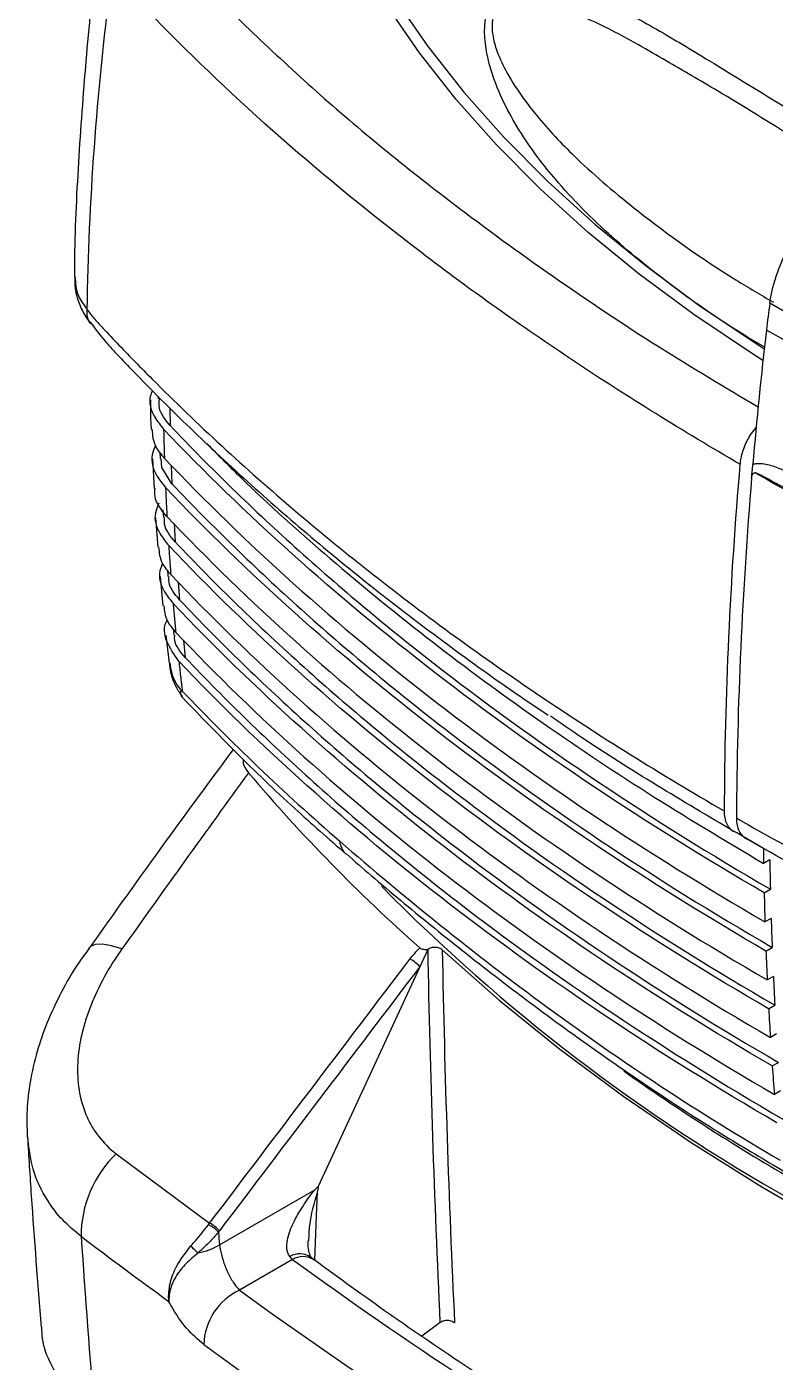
# Model space of a CAD drawing. Extents: x 14.8 to 109.8, y 1.6 to 86.6.
# Drawn here: x 15.138 to 17.715, y 3.93 to 8.526 of the extents above; entities that cross this region are included whole.
import ezdxf

# ---------------------------------------------------------------- set-up
doc = ezdxf.new("R2010")
doc.units = 0
doc.header["$MEASUREMENT"] = 0
doc.layers.add('OBJECT', color=7, linetype='CONTINUOUS')

msp = doc.modelspace()

# ---------------------------------------------------------------- linework, layer by layer
at = {"layer": 'OBJECT'}
for p, q in [((17.8539, 7.4822), (17.6957, 7.5743)), ((15.3552, 7.5066), (15.3572, 7.5037)), ((17.8426, 7.3931), (17.684, 7.482)), ((15.5902, 7.2549), (15.5902, 7.2455)), ((15.63, 7.2149), (15.6311, 7.1537)), ((15.571, 7.0388), (15.576, 6.9373)), ((15.5962, 7.0618), (15.597, 7.0404)), ((15.6353, 7.017), (15.6377, 6.953)), ((15.6066, 6.8635), (15.6082, 6.8374)), ((15.5809, 6.8357), (15.5893, 6.7348)), ((15.6449, 6.8158), (15.6487, 6.753)), ((15.5976, 6.6339), (15.606, 6.5328)), ((15.622, 6.6564), (15.6238, 6.6341)), ((15.659, 6.6152), (15.664, 6.5537)), ((15.6415, 6.4546), (15.6439, 6.4321)), ((15.6169, 6.4322), (15.6284, 6.3361)), ((15.6774, 6.4153), (15.6837, 6.3551)), ((17.6018, 5.7423), (17.5733, 5.7558)), ((17.6737, 5.6978), (17.5818, 5.7518)), ((17.6956, 5.6588), (17.6744, 5.6465)), ((17.6763, 5.5456), (17.6975, 5.5578)), ((17.7002, 5.4573), (17.679, 5.4451)), ((16.5183, 5.3503), (16.4908, 5.2907)), ((16.5191, 5.3509), (16.5183, 5.3503)), ((17.6825, 5.345), (17.7037, 5.3573)), ((16.4908, 5.2907), (16.1416, 4.5347)), ((17.708, 5.2577), (17.6867, 5.2454)), ((17.6917, 5.1462), (17.713, 5.1585)), ((17.7188, 5.0598), (17.6975, 5.0475)), ((17.7041, 4.9493), (17.7254, 4.9615)), ((17.7328, 4.8637), (17.7115, 4.8514)), ((15.4458, 4.6469), (15.7675, 4.4082)), ((17.7076, 4.6089), (17.7572, 4.579)), ((15.8016, 4.3334), (16.1292, 4.5225)), ((15.7636, 4.4031), (15.7675, 4.4082)), ((16.0529, 4.2836), (15.8699, 4.178)), ((16.1238, 4.2844), (16.1274, 4.282)), ((16.5615, 4.0665), (16.4978, 4.0197))]:
    msp.add_line(p, q, dxfattribs=at)
at = {"layer": 'OBJECT', "flags": 128}
for points in [[(16.3058, 8.7892), (16.4045, 8.6236), (16.5167, 8.4608), (16.6421, 8.3013), (16.7805, 8.1454), (16.9314, 7.9935), (17.0946, 7.8458), (17.2697, 7.7028), (17.4563, 7.5647), (17.654, 7.4318), (17.6766, 7.4174)], [(17.6722, 7.377), (17.6325, 7.4022), (17.4339, 7.5356), (17.2464, 7.6743), (17.0705, 7.818), (16.9066, 7.9664), (16.7549, 8.119), (16.616, 8.2756), (16.49, 8.4358), (16.3773, 8.5993), (16.2781, 8.7657)], [(15.6377, 6.953), (15.603, 7.0086), (15.6009, 7.0404)], [(15.4656, 5.352), (15.4292, 5.3632), (15.3983, 5.3684), (15.3739, 5.3675), (15.3568, 5.3605), (15.3513, 5.3549)], [(16.5681, 5.3493), (16.7643, 5.1759), (16.9727, 5.0073), (17.193, 4.8438), (17.4249, 4.6857), (17.6679, 4.5333), (17.9216, 4.3868), (18.1856, 4.2466), (18.4595, 4.1127), (18.7426, 3.9855), (19.0347, 3.8652), (19.3352, 3.7519)], [(16.138, 4.5153), (16.1347, 4.4331), (16.1286, 4.2811)]]:
    msp.add_lwpolyline(points, dxfattribs=at)
at = {"layer": 'OBJECT'}
for centre, radius, start, end in [((15.4144, 7.5439), 0.07, 172.3421, 212.2532), ((21.6984, 7.0181), 4.0412, 172.0884, 173.4083), ((33.8265, 5.6159), 16.2501, 173.40566, 175.04504), ((32.321, 5.7538), 14.7826, 175.08401, 179.71636), ((32.3442, 5.7299), 14.7634, 175.17075, 179.71831), ((20.3642, 9.7338), 5.8455, 220.2271, 228.50394), ((16.2806, 5.7278), 0.0654, 184.1693, 228.8427), ((30.8208, 5.8473), 13.148, 180.65142, 180.87495), ((30.7678, 5.8588), 13.0737, 180.87672, 181.31922), ((20.9092, 10.0536), 6.3896, 224.5879, 240.57594), ((30.536, 5.8412), 12.8631, 181.31686, 181.7647), ((30.3774, 5.8487), 12.6832, 181.76846, 182.22073), ((30.1817, 5.8286), 12.5086, 182.21562, 182.67231), ((16.4131, 5.2268), 0.1006, 39.4523, 64.0787), ((30.0353, 5.8342), 12.3408, 182.67763, 183.1386), ((29.8937, 5.814), 12.2202, 183.13241, 183.59606), ((21.526, 11.0441), 7.4919, 234.66147, 239.91119), ((29.541, 5.7907), 11.8667, 184.06604, 184.53967), ((15.7166, 4.3642), 0.3915, 133.7659, 180.2816), ((15.7163, 4.3059), 0.1081, 41.2298, 64.0158), ((15.7229, 4.317), 0.1015, 39.6575, 63.9076), ((15.7861, 4.3932), 0.1041, 217.2024, 236.4278), ((15.6874, 4.5301), 0.2274, 280.4179, 300.1425), ((16.0781, 4.2344), 0.0686, 56.5022, 120.2048), ((16.089, 4.2187), 0.0744, 62.1645, 119.0847), ((24.1451, 15.3501), 13.7095, 233.82436, 245.9685), ((15.9631, 3.9829), 0.2162, 115.5411, 177.9231), ((24.0996, 15.4796), 13.9805, 233.93806, 246.06731), ((24.0632, 15.411), 14.1273, 233.93811, 246.06727)]:
    msp.add_arc(centre, radius, start, end, dxfattribs=at)
msp.add_ellipse((22.9749, 54.8857), major_axis=(-11.4319, 162.7003), ratio=0.068904, start_param=1.881606, end_param=1.881889, dxfattribs=at)
for points, knots in [([(15.38, 8.7659), (15.3796, 8.7635), (15.3628, 8.6443), (15.3402, 8.4083), (15.3144, 8.0586), (15.3024, 7.8107), (15.3021, 7.6801), (15.3021, 7.6653)], [0, 0, 0, 0, 0.006562, 0.323211, 0.641406, 0.959358, 1, 1, 1, 1]), ([(15.7084, 8.7073), (15.8471, 8.5716), (16.1246, 8.3003), (16.5483, 7.9558), (16.9479, 7.6647), (17.2982, 7.4303), (17.5421, 7.2849), (17.6571, 7.2163)], [0, 0, 0, 0, 0.252276, 0.504552, 0.675808, 0.847152, 1, 1, 1, 1]), ([(17.678, 7.423), (17.6569, 7.4353), (17.5521, 7.4965), (17.3793, 7.6164), (17.161, 7.789), (16.9837, 7.9628), (16.8638, 8.1176), (16.7916, 8.2381), (16.7486, 8.3333), (16.7218, 8.4232), (16.7138, 8.4857), (16.7141, 8.5321), (16.7188, 8.5708), (16.7353, 8.6153), (16.7666, 8.6554), (16.8182, 8.6814), (16.886, 8.6868), (16.9911, 8.6666), (17.13, 8.614), (17.3047, 8.5199), (17.5118, 8.3945), (17.7449, 8.2513), (17.9269, 8.1398), (18.012, 8.0877)], [0, 0, 0, 0, 0.022332, 0.110586, 0.198728, 0.288602, 0.350567, 0.382839, 0.415012, 0.439034, 0.456667, 0.460787, 0.472881, 0.485001, 0.499828, 0.524551, 0.557551, 0.590697, 0.662653, 0.734957, 0.807225, 0.90989, 1, 1, 1, 1]), ([(17.3389, 8.4083), (17.307, 8.4272), (17.2292, 8.4734), (17.1104, 8.5353), (16.9973, 8.5851), (16.9037, 8.6137), (16.8362, 8.6224), (16.7851, 8.6124), (16.7567, 8.5888), (16.7461, 8.5676), (16.7409, 8.5489), (16.7393, 8.5335), (16.7396, 8.517), (16.742, 8.4898), (16.7554, 8.4395), (16.7891, 8.3669), (16.8392, 8.2882), (16.9202, 8.1846), (17.0508, 8.0485), (17.2733, 7.8616), (17.4989, 7.7006), (17.6646, 7.6034), (17.7079, 7.578)], [0, 0, 0, 0, 0.054192, 0.132241, 0.210229, 0.255422, 0.30117, 0.33275, 0.350051, 0.359821, 0.363245, 0.372952, 0.376449, 0.381134, 0.402458, 0.433816, 0.478054, 0.522909, 0.610989, 0.740269, 0.932173, 1, 1, 1, 1]), ([(17.5928, 7.0206), (17.3961, 7.1346), (17.2064, 7.2523), (16.9323, 7.4343), (16.8426, 7.4959), (16.6668, 7.6208), (16.5806, 7.6842), (16.159, 8.0054), (15.8531, 8.2742), (15.5784, 8.555)], [0, 0, 0, 0, 0.25, 0.25, 0.375, 0.375, 0.5, 0.5, 1, 1, 1, 1]), ([(17.8378, 8.1083), (17.8216, 8.1181), (17.7101, 8.1861), (17.5432, 8.2904), (17.3975, 8.3745), (17.3389, 8.4083)], [0, 0, 0, 0, 0.092436, 0.635627, 1, 1, 1, 1]), ([(17.6957, 7.5743), (17.6997, 7.6031), (17.7066, 7.6323), (17.7209, 7.6769), (17.7265, 7.692), (17.7387, 7.7216), (17.7454, 7.7363), (17.76, 7.7651), (17.7678, 7.7794), (17.7846, 7.8074), (17.7936, 7.8212), (17.8122, 7.8475), (17.8219, 7.8601), (17.8421, 7.8844), (17.8526, 7.8961), (17.8635, 7.9072)], [0, 0, 0, 0, 0.25, 0.25, 0.375, 0.375, 0.5, 0.5, 0.625, 0.625, 0.75, 0.75, 0.875, 0.875, 1, 1, 1, 1]), ([(15.3029, 7.6651), (15.3029, 7.6515), (15.3029, 7.6205), (15.3168, 7.5739), (15.3355, 7.5335), (15.3521, 7.512), (15.358, 7.5043)], [0, 0, 0, 0, 0.2342117, 0.5324653, 0.8342251, 1, 1, 1, 1]), ([(15.3042, 7.6655), (15.3054, 7.6436), (15.3075, 7.6056), (15.3339, 7.5688), (15.345, 7.5533)], [0, 0, 0, 0, 0.57684, 1, 1, 1, 1]), ([(15.345, 7.5533), (15.354, 7.5411), (15.3631, 7.5296), (15.3768, 7.5137), (15.3813, 7.5088), (15.3905, 7.4989), (15.4135, 7.4743), (15.4738, 7.4105), (15.5309, 7.352), (15.6469, 7.2358), (15.7267, 7.1591), (15.8914, 7.0074), (15.9761, 6.9325), (16.1501, 6.7848), (16.2394, 6.7119), (16.5142, 6.4963), (16.7065, 6.3566), (17.0088, 6.153), (17.1119, 6.0862), (17.3221, 5.9548), (17.4293, 5.8903), (17.5386, 5.8269)], [0, 0, 0, 0, 0.015625, 0.015625, 0.023438, 0.023438, 0.03125, 0.0625, 0.125, 0.125, 0.25, 0.25, 0.375, 0.375, 0.5, 0.5, 0.75, 0.75, 0.875, 0.875, 1, 1, 1, 1]), ([(15.3575, 7.5084), (15.372, 7.4887), (15.4017, 7.4485), (15.4477, 7.3999), (15.539, 7.3038), (15.6868, 7.1556), (15.8955, 6.9605), (16.1153, 6.7689), (16.3451, 6.5817), (16.5857, 6.3991), (16.7817, 6.2575), (16.9008, 6.1784), (16.9331, 6.157)], [0, 0, 0, 0, 0.032239, 0.065581, 0.096057, 0.23781, 0.379538, 0.521421, 0.663291, 0.805202, 0.947214, 1, 1, 1, 1]), ([(15.5707, 7.2745), (15.5678, 7.2676), (15.5547, 7.2372), (15.5702, 7.1895), (15.5983, 7.1543), (15.609, 7.1409)], [0, 0, 0, 0, 0.153278, 0.679843, 1, 1, 1, 1]), ([(15.5637, 7.2421), (15.5637, 7.2164), (15.5637, 7.1823), (15.5656, 7.1485), (15.566, 7.1402)], [0, 0, 0, 0, 0.75515, 1, 1, 1, 1]), ([(15.6311, 7.1537), (15.6147, 7.1736), (15.5906, 7.2031), (15.5938, 7.2352), (15.5949, 7.2455)], [0, 0, 0, 0, 0.677113, 1, 1, 1, 1]), ([(15.5688, 7.1405), (15.5706, 7.1203), (15.5738, 7.0852), (15.6004, 7.0538), (15.6118, 7.0405)], [0, 0, 0, 0, 0.575264, 1, 1, 1, 1]), ([(15.609, 7.1409), (15.6094, 7.1242), (15.6102, 7.0907), (15.6112, 7.0572), (15.6118, 7.0405)], [0, 0, 0, 0, 0.499954, 1, 1, 1, 1]), ([(15.6311, 7.1537), (15.7711, 7.006), (15.9194, 6.8621), (16.2321, 6.5816), (16.3964, 6.445), (16.9132, 6.0462), (17.2893, 5.7947), (17.6975, 5.5578)], [0, 0, 0, 0, 0.25, 0.25, 0.5, 0.5, 1, 1, 1, 1]), ([(17.6502, 7.1485), (17.644, 7.1413), (17.6269, 7.1219), (17.6069, 7.0819), (17.5956, 7.0454), (17.5933, 7.0257), (17.5928, 7.0206)], [0, 0, 0, 0, 0.199276, 0.539683, 0.880089, 1, 1, 1, 1]), ([(15.5813, 7.0843), (15.5767, 7.0739), (15.5615, 7.04), (15.5767, 6.9888), (15.6049, 6.9535), (15.6156, 6.9402)], [0, 0, 0, 0, 0.214994, 0.703638, 1, 1, 1, 1]), ([(15.7576, 7.0916), (15.8024, 7.0463), (15.9416, 6.9055), (16.1995, 6.6776), (16.5316, 6.4065), (16.8893, 6.1437), (17.269, 5.8882), (17.5392, 5.7271), (17.6744, 5.6465)], [0, 0, 0, 0, 0.085737, 0.266472, 0.44711, 0.631372, 0.815738, 1, 1, 1, 1]), ([(17.6332, 6.9728), (17.6339, 6.9805), (17.6345, 6.9883), (17.6352, 6.9961), (17.6358, 7.0038), (17.6365, 7.0116), (17.6372, 7.0194)], [0, 0, 0, 0, 0.000693685, 0.000693685, 0.000693685, 0.001387378, 0.001387378, 0.001387378, 0.001387378]), ([(17.6332, 6.9728), (17.6336, 6.9774), (17.6346, 6.9816), (17.6373, 6.9867), (17.6384, 6.9882), (17.6405, 6.9898), (17.6413, 6.9902), (17.6425, 6.9906), (17.6429, 6.9906), (17.6438, 6.9907), (17.6443, 6.9906), (17.6447, 6.9906)], [0, 0, 0, 0, 0.5, 0.5, 0.75, 0.75, 0.875, 0.875, 0.9375, 0.9375, 1, 1, 1, 1]), ([(17.6372, 7.0194), (17.6404, 7.021), (17.644, 7.0219), (17.6512, 7.0231), (17.6549, 7.0233), (17.6662, 7.0233), (17.6739, 7.0223), (17.6975, 7.0177), (17.7135, 7.0125), (17.7455, 6.9994), (17.7615, 6.9915), (17.7932, 6.9737), (17.809, 6.9637), (17.8246, 6.9525)], [0, 0, 0, 0, 0.0625, 0.0625, 0.125, 0.125, 0.25, 0.25, 0.5, 0.5, 0.75, 0.75, 1, 1, 1, 1]), ([(17.8568, 6.8757), (17.839, 6.8861), (17.8213, 6.8963), (17.7858, 6.9163), (17.768, 6.9262), (17.7327, 6.9458), (17.715, 6.9554), (17.6886, 6.9696), (17.6798, 6.9743), (17.6666, 6.9811), (17.6622, 6.9833), (17.6556, 6.9865), (17.6534, 6.9876), (17.6501, 6.989), (17.649, 6.9895), (17.6473, 6.9902), (17.6468, 6.9904), (17.646, 6.9906), (17.6457, 6.9907), (17.6453, 6.9908), (17.6452, 6.9908), (17.6449, 6.9908), (17.6448, 6.9908), (17.6447, 6.9906)], [0, 0, 0, 0, 0.25, 0.25, 0.5, 0.5, 0.75, 0.75, 0.875, 0.875, 0.9375, 0.9375, 0.96875, 0.96875, 0.984375, 0.984375, 0.992188, 0.992188, 0.996094, 0.996094, 0.998047, 0.998047, 1, 1, 1, 1]), ([(20.2934, 5.8332), (19.8084, 5.9912), (19.3452, 6.1669), (18.6823, 6.4565), (18.4667, 6.5574), (18.0463, 6.768), (17.842, 6.8775), (17.6447, 6.9906)], [0, 0, 0, 0, 0.5, 0.5, 0.75, 0.75, 1, 1, 1, 1]), ([(15.6377, 6.953), (15.7777, 6.8053), (15.926, 6.6614), (16.2385, 6.3809), (16.4028, 6.2444), (16.9195, 5.8455), (17.2955, 5.5941), (17.7037, 5.3573)], [0, 0, 0, 0, 0.25, 0.25, 0.5, 0.5, 1, 1, 1, 1]), ([(15.6206, 6.8401), (15.6019, 6.8625), (15.5759, 6.8938), (15.5789, 6.9278), (15.5797, 6.9374)], [0, 0, 0, 0, 0.717275, 1, 1, 1, 1]), ([(15.6156, 6.9402), (15.6164, 6.9235), (15.6179, 6.8901), (15.6197, 6.8568), (15.6206, 6.8401)], [0, 0, 0, 0, 0.499946, 1, 1, 1, 1]), ([(15.593, 6.8861), (15.5881, 6.8751), (15.5725, 6.8405), (15.5876, 6.7887), (15.6159, 6.7535), (15.6266, 6.7402)], [0, 0, 0, 0, 0.225401, 0.708044, 1, 1, 1, 1]), ([(15.6487, 6.753), (15.6321, 6.7729), (15.6093, 6.8), (15.6119, 6.8295), (15.6125, 6.8374)], [0, 0, 0, 0, 0.7337333, 1, 1, 1, 1]), ([(15.6206, 6.8401), (15.8997, 6.5462), (16.2119, 6.2665), (16.9006, 5.7349), (17.2771, 5.483), (17.6867, 5.2454)], [0, 0, 0, 0, 0.5, 0.5, 1, 1, 1, 1]), ([(15.5919, 6.7352), (15.5937, 6.7167), (15.5969, 6.6835), (15.6223, 6.6537), (15.6337, 6.6405)], [0, 0, 0, 0, 0.554505, 1, 1, 1, 1]), ([(17.6917, 5.1462), (17.2823, 5.3837), (16.906, 5.6355), (16.2176, 6.1669), (15.9056, 6.4464), (15.6266, 6.7402)], [0, 0, 0, 0, 0.5, 0.5, 1, 1, 1, 1]), ([(15.6266, 6.7402), (15.6277, 6.7236), (15.6299, 6.6903), (15.6324, 6.6571), (15.6337, 6.6405)], [0, 0, 0, 0, 0.499938, 1, 1, 1, 1]), ([(15.6487, 6.753), (15.7886, 6.6054), (15.9367, 6.4616), (16.249, 6.1814), (16.4132, 6.0449), (16.9294, 5.6464), (17.3051, 5.3951), (17.713, 5.1585)], [0, 0, 0, 0, 0.25, 0.25, 0.5, 0.5, 1, 1, 1, 1]), ([(15.6055, 6.679), (15.6018, 6.6705), (15.5878, 6.6384), (15.6031, 6.5893), (15.6313, 6.5541), (15.6419, 6.5409)], [0, 0, 0, 0, 0.1827768, 0.6925032, 1, 1, 1, 1]), ([(15.664, 6.5537), (15.6472, 6.5735), (15.6252, 6.5994), (15.6273, 6.6276), (15.6278, 6.6341)], [0, 0, 0, 0, 0.7682687, 1, 1, 1, 1]), ([(15.6337, 6.6405), (15.9125, 6.3468), (16.2244, 6.0675), (16.9123, 5.5365), (17.2884, 5.2849), (17.6975, 5.0475)], [0, 0, 0, 0, 0.5, 0.5, 1, 1, 1, 1]), ([(15.61, 6.5334), (15.6118, 6.5159), (15.615, 6.4836), (15.6398, 6.4547), (15.6511, 6.4415)], [0, 0, 0, 0, 0.54243, 1, 1, 1, 1]), ([(17.7041, 4.9493), (17.2953, 5.1864), (16.9195, 5.4378), (16.2321, 5.9684), (15.9205, 6.2475), (15.6419, 6.5409)], [0, 0, 0, 0, 0.5, 0.5, 1, 1, 1, 1]), ([(15.6419, 6.5409), (15.6433, 6.5243), (15.6463, 6.4911), (15.6495, 6.458), (15.6511, 6.4415)], [0, 0, 0, 0, 0.49993, 1, 1, 1, 1]), ([(15.664, 6.5537), (15.8037, 6.4063), (15.9516, 6.2628), (16.2635, 5.9829), (16.4274, 5.8467), (16.943, 5.4487), (17.3181, 5.1978), (17.7254, 4.9615)], [0, 0, 0, 0, 0.25, 0.25, 0.5, 0.5, 1, 1, 1, 1]), ([(15.6615, 6.3423), (15.6458, 6.3645), (15.6145, 6.409), (15.6071, 6.4605), (15.6212, 6.4833), (15.6212, 6.4834)], [0, 0, 0, 0, 0.498884, 0.997742, 1, 1, 1, 1]), ([(15.6511, 6.4415), (15.9295, 6.1484), (16.2409, 5.8696), (16.9277, 5.3395), (17.3031, 5.0884), (17.7115, 4.8514)], [0, 0, 0, 0, 0.5, 0.5, 1, 1, 1, 1]), ([(15.6837, 6.3551), (15.6666, 6.3749), (15.6453, 6.3997), (15.6471, 6.4267), (15.6474, 6.4321)], [0, 0, 0, 0, 0.800045, 1, 1, 1, 1]), ([(15.6837, 6.3551), (15.8231, 6.2081), (15.9708, 6.0648), (16.282, 5.7856), (16.4456, 5.6496), (16.9601, 5.2525), (17.3345, 5.0021), (17.7409, 4.7664)], [0, 0, 0, 0, 0.25, 0.25, 0.5, 0.5, 1, 1, 1, 1]), ([(15.6288, 6.3364), (15.6299, 6.3257), (15.633, 6.297), (15.6481, 6.2572), (15.6659, 6.2314), (15.6733, 6.2207)], [0, 0, 0, 0, 0.25773, 0.691274, 1, 1, 1, 1]), ([(15.6299, 6.3364), (15.6342, 6.3127), (15.6403, 6.2786), (15.6631, 6.2492), (15.6701, 6.2403)], [0, 0, 0, 0, 0.695185, 1, 1, 1, 1]), ([(15.6615, 6.3423), (15.6634, 6.3252), (15.6672, 6.291), (15.6713, 6.2569), (15.6733, 6.2398)], [0, 0, 0, 0, 0.499919, 1, 1, 1, 1]), ([(17.7196, 4.7541), (17.3117, 4.9907), (16.9367, 5.2416), (16.2506, 5.771), (15.9396, 6.0495), (15.6615, 6.3423)], [0, 0, 0, 0, 0.5, 0.5, 1, 1, 1, 1]), ([(15.6701, 6.2403), (15.6698, 6.2403), (15.6685, 6.2403), (15.6669, 6.2382), (15.6665, 6.2311), (15.6687, 6.2218), (15.6751, 6.2175), (15.6764, 6.2166)], [0, 0, 0, 0, 0.041215, 0.177922, 0.377768, 0.869436, 1, 1, 1, 1]), ([(15.6701, 6.2403), (15.671, 6.2401), (15.672, 6.24), (15.673, 6.2398), (15.6731, 6.2398), (15.6732, 6.2398), (15.6733, 6.2398)], [0, 0, 0, 0, 0.0002084792, 0.0002084792, 0.0002084792, 0.0002283031, 0.0002283031, 0.0002283031, 0.0002283031]), ([(15.6733, 6.2398), (15.7573, 6.1515), (15.8445, 6.0642), (16.0252, 5.8919), (16.1187, 5.8069), (16.2154, 5.723)], [0, 0, 0, 0, 0.5, 0.5, 1, 1, 1, 1]), ([(15.6757, 6.2158), (15.7356, 6.1534), (15.859, 6.0249), (16.0463, 5.846), (16.1774, 5.731), (16.2367, 5.679)], [0, 0, 0, 0, 0.3410367, 0.7020272, 1, 1, 1, 1]), ([(17.5733, 5.7558), (17.394, 5.8619), (17.1763, 5.9907), (16.9762, 6.1287), (16.9408, 6.153)], [0, 0, 0, 0, 0.8232273, 1, 1, 1, 1]), ([(15.8484, 6.0385), (15.7702, 5.9328), (15.6026, 5.7061), (15.4393, 5.4766), (15.3521, 5.3541)], [0, 0, 0, 0, 0.466298, 1, 1, 1, 1]), ([(15.8834, 6.0045), (15.8831, 6.0002), (15.8819, 5.9843), (15.8931, 5.9695), (15.9012, 5.9586)], [0, 0, 0, 0, 0.268698, 1, 1, 1, 1]), ([(17.5386, 5.8269), (17.5385, 5.8183), (17.5393, 5.8103), (17.5423, 5.7953), (17.5446, 5.7884), (17.5505, 5.7762), (17.5541, 5.7709), (17.5628, 5.762), (17.5678, 5.7584), (17.5733, 5.7558)], [0, 0, 0, 0, 0.25, 0.25, 0.5, 0.5, 0.75, 0.75, 1, 1, 1, 1]), ([(17.581, 5.8025), (17.6908, 5.7394), (17.8028, 5.6774), (18.0302, 5.5561), (18.1457, 5.4968), (18.498, 5.3225), (18.7402, 5.2113), (19.1147, 5.0523), (19.2412, 5.0007), (19.4971, 4.9003), (19.6266, 4.8515), (19.8886, 4.7567), (20.0212, 4.7107), (20.2222, 4.6439), (20.2896, 4.6219), (20.3913, 4.5896), (20.4338, 4.5762), (20.4764, 4.5629), (20.4892, 4.559), (20.4935, 4.5576), (20.502, 4.5551), (20.5063, 4.554), (20.5276, 4.5485), (20.5448, 4.545), (20.5619, 4.5421)], [0, 0, 0, 0, 0.125, 0.125, 0.25, 0.25, 0.5, 0.5, 0.625, 0.625, 0.75, 0.75, 0.875, 0.875, 0.9375, 0.9375, 0.96875, 0.976562, 0.976562, 0.980469, 0.980469, 0.984375, 0.984375, 1, 1, 1, 1]), ([(17.581, 5.8025), (17.581, 5.7938), (17.5817, 5.7858), (17.5847, 5.7708), (17.587, 5.7639), (17.5929, 5.7517), (17.5966, 5.7464), (17.6052, 5.7375), (17.6102, 5.7339), (17.6157, 5.7313)], [0, 0, 0, 0, 0.25, 0.25, 0.5, 0.5, 0.75, 0.75, 1, 1, 1, 1]), ([(16.2154, 5.723), (16.3268, 5.6264), (16.4421, 5.5299), (16.6802, 5.3388), (16.8031, 5.2443), (17.0561, 5.0589), (17.1862, 4.9681), (17.4536, 4.7921), (17.5909, 4.707), (17.7317, 4.6252)], [0, 0, 0, 0, 0.25, 0.25, 0.5, 0.5, 0.75, 0.75, 1, 1, 1, 1]), ([(20.5159, 4.4916), (20.4993, 4.4967), (20.4827, 4.5019), (20.4494, 4.5123), (20.3997, 4.528), (20.2841, 4.5649), (20.1858, 4.5973), (19.9904, 4.6631), (19.8615, 4.7084), (19.6068, 4.8015), (19.4808, 4.8494), (19.2319, 4.9479), (19.1088, 4.9985), (18.7446, 5.1542), (18.5089, 5.2628), (18.166, 5.4331), (18.0534, 5.491), (17.8319, 5.6094), (17.7228, 5.6698), (17.6157, 5.7313)], [0, 0, 0, 0, 0.015625, 0.015625, 0.03125, 0.0625, 0.125, 0.125, 0.25, 0.25, 0.375, 0.375, 0.5, 0.5, 0.75, 0.75, 0.875, 0.875, 1, 1, 1, 1]), ([(16.238, 5.6791), (16.2663, 5.6543), (16.3597, 5.5727), (16.5303, 5.4315), (16.7517, 5.2558), (16.9894, 5.0778), (17.2408, 4.9016), (17.4802, 4.7438), (17.6395, 4.6493), (17.7076, 4.6089)], [0, 0, 0, 0, 0.066438, 0.218694, 0.377666, 0.54107, 0.707215, 0.874826, 1, 1, 1, 1]), ([(15.3523, 5.3541), (15.34, 5.3374), (15.3041, 5.2885), (15.255, 5.2022), (15.2072, 5.1006), (15.1714, 4.9971), (15.1486, 4.8975), (15.1369, 4.8001), (15.1386, 4.7386), (15.1395, 4.7087)], [0, 0, 0, 0, 0.085575, 0.2507196, 0.4168724, 0.5647091, 0.7244666, 0.8662996, 1, 1, 1, 1]), ([(15.4656, 5.352), (15.443, 5.3202), (15.4228, 5.288), (15.3869, 5.223), (15.3714, 5.1901), (15.3517, 5.1402), (15.3457, 5.1234), (15.3354, 5.0901), (15.3309, 5.0736), (15.3196, 5.0245), (15.3149, 4.9922), (15.3125, 4.9446), (15.3125, 4.9288), (15.314, 4.8975), (15.3156, 4.8823), (15.3226, 4.8376), (15.3305, 4.8094), (15.3471, 4.7693), (15.3535, 4.7563), (15.3679, 4.7312), (15.376, 4.7192), (15.4022, 4.685), (15.4226, 4.6647), (15.4458, 4.6469)], [0, 0, 0, 0, 0.125, 0.125, 0.25, 0.25, 0.3125, 0.3125, 0.375, 0.375, 0.5, 0.5, 0.5625, 0.5625, 0.625, 0.625, 0.75, 0.75, 0.8125, 0.8125, 0.875, 0.875, 1, 1, 1, 1]), ([(16.4571, 5.3173), (16.4622, 5.324), (16.4676, 5.3306), (16.4789, 5.3433), (16.4848, 5.3495), (16.4912, 5.3555)], [0, 0, 0, 0, 0.5, 0.5, 1, 1, 1, 1]), ([(16.4912, 5.3555), (16.4926, 5.3543), (16.4944, 5.3533), (16.4987, 5.3518), (16.5011, 5.3513), (16.5083, 5.3503), (16.5133, 5.3502), (16.5183, 5.3503)], [0, 0, 0, 0, 0.25, 0.25, 0.5, 0.5, 1, 1, 1, 1]), ([(16.5681, 5.3493), (16.5655, 5.3517), (16.562, 5.3537), (16.5538, 5.3565), (16.5491, 5.3573), (16.5395, 5.3576), (16.5346, 5.3571), (16.5259, 5.3548), (16.5221, 5.3531), (16.5191, 5.3509)], [0, 0, 0, 0, 0.25, 0.25, 0.5, 0.5, 0.75, 0.75, 1, 1, 1, 1]), ([(15.1403, 4.706), (15.1446, 4.6383), (15.1581, 4.4214), (15.1754, 4.2018), (15.1872, 4.0507)], [0, 0, 0, 0, 0.311879, 1, 1, 1, 1]), ([(15.3251, 4.3622), (15.3032, 4.3807), (15.2589, 4.4178), (15.201, 4.4945), (15.1544, 4.59), (15.1451, 4.6697), (15.1406, 4.7085)], [0, 0, 0, 0, 0.205506, 0.414386, 0.714512, 1, 1, 1, 1]), ([(16.0436, 4.2937), (16.0406, 4.2974), (16.0384, 4.3016), (16.0351, 4.3104), (16.0342, 4.3152), (16.0326, 4.3297), (16.0335, 4.3397), (16.0371, 4.3598), (16.04, 4.3699), (16.0471, 4.3899), (16.0513, 4.3998), (16.0606, 4.4194), (16.0658, 4.4292), (16.0768, 4.4484), (16.0827, 4.4579), (16.095, 4.4767), (16.1015, 4.486), (16.115, 4.5043), (16.122, 4.5134), (16.1292, 4.5225)], [0, 0, 0, 0, 0.0625, 0.0625, 0.125, 0.125, 0.25, 0.25, 0.375, 0.375, 0.5, 0.5, 0.625, 0.625, 0.75, 0.75, 0.875, 0.875, 1, 1, 1, 1]), ([(16.138, 4.5153), (16.1267, 4.4774), (16.1104, 4.4229), (16.1087, 4.3652), (16.1081, 4.3477)], [0, 0, 0, 0, 0.6964493, 1, 1, 1, 1]), ([(15.7032, 4.3302), (15.7083, 4.3361), (15.7287, 4.3595), (15.7487, 4.3844), (15.7636, 4.4031)], [0, 0, 0, 0, 0.251053, 1, 1, 1, 1]), ([(15.7976, 4.3771), (15.7873, 4.3648), (15.7762, 4.3528), (15.7587, 4.3351), (15.7527, 4.3292), (15.7406, 4.3176), (15.7346, 4.312), (15.7285, 4.3064)], [0, 0, 0, 0, 0.5, 0.5, 0.75, 0.75, 1, 1, 1, 1]), ([(15.6273, 4.1379), (15.6273, 4.1381), (15.6272, 4.1389), (15.6271, 4.1404), (15.6267, 4.1452), (15.6264, 4.1506), (15.6263, 4.1654), (15.6273, 4.1776), (15.6323, 4.2075), (15.6477, 4.2581), (15.6819, 4.3026), (15.7032, 4.3302)], [0, 0, 0, 0, 0.003719, 0.012271, 0.021363, 0.076954, 0.092696, 0.242687, 0.258438, 0.539396, 1, 1, 1, 1]), ([(15.8016, 4.3334), (15.8022, 4.3289), (15.8045, 4.3125), (15.8127, 4.2804), (15.8283, 4.2402), (15.8482, 4.2033), (15.8626, 4.1864), (15.8699, 4.178)], [0, 0, 0, 0, 0.086307, 0.309694, 0.53678, 0.767461, 1, 1, 1, 1]), ([(16.1162, 4.2916), (16.1163, 4.2915), (16.1167, 4.2911), (16.1115, 4.2997), (16.1067, 4.3199), (16.1065, 4.3382), (16.1064, 4.3478)], [0, 0, 0, 0, 0.133308, 0.38748, 0.680123, 1, 1, 1, 1]), ([(15.7285, 4.3064), (15.7135, 4.2945), (15.6994, 4.2824), (15.6741, 4.2566), (15.6628, 4.2428), (15.6448, 4.2143), (15.638, 4.1997), (15.6312, 4.1768), (15.6295, 4.169), (15.628, 4.1574), (15.6276, 4.1535), (15.6272, 4.1457), (15.6272, 4.1417), (15.6273, 4.1379)], [0, 0, 0, 0, 0.25, 0.25, 0.5, 0.5, 0.75, 0.75, 0.875, 0.875, 0.9375, 0.9375, 1, 1, 1, 1]), ([(16.1302, 4.28), (16.1279, 4.2815), (16.1242, 4.2839), (16.1188, 4.2895), (16.1167, 4.2916)], [0, 0, 0, 0, 0.62254, 1, 1, 1, 1]), ([(18.5847, 2.8542), (18.5524, 2.8689), (18.4093, 2.9339), (18.1608, 3.0532), (17.8428, 3.2141), (17.5334, 3.3804), (17.2326, 3.5517), (16.9406, 3.728), (16.658, 3.9091), (16.3858, 4.0934), (16.213, 4.2195), (16.1274, 4.282)], [0, 0, 0, 0, 0.035238, 0.156141, 0.277038, 0.397928, 0.518811, 0.639689, 0.760563, 0.881434, 1, 1, 1, 1]), ([(15.747, 3.9907), (15.7271, 4.0079), (15.6874, 4.0423), (15.6481, 4.0998), (15.6301, 4.1328), (15.6273, 4.1379)], [0, 0, 0, 0, 0.459191, 0.917479, 1, 1, 1, 1]), ([(15.3715, 3.7416), (15.341, 3.769), (15.2801, 3.8238), (15.2218, 3.9157), (15.1908, 3.9923), (15.1902, 4.0378), (15.19, 4.0508)], [0, 0, 0, 0, 0.294038, 0.588072, 0.882136, 1, 1, 1, 1]), ([(16.6106, 4.0649), (16.6081, 4.0673), (16.6046, 4.0693), (16.5963, 4.0721), (16.5916, 4.073), (16.582, 4.0733), (16.5771, 4.0727), (16.5684, 4.0705), (16.5645, 4.0687), (16.5615, 4.0665)], [0, 0, 0, 0, 0.25, 0.25, 0.5, 0.5, 0.75, 0.75, 1, 1, 1, 1])]:
    msp.add_open_spline(points, degree=3, knots=knots, dxfattribs=at)
for points in [[(15.4258, 8.6711), (15.3777, 8.2964), (15.3507, 7.9233), (15.345, 7.5533)], [(17.6763, 5.5456), (17.2665, 5.7833), (16.5131, 6.2873), (15.8883, 6.8469), (15.609, 7.1409)], [(15.6118, 7.0405), (15.891, 6.7464), (16.5158, 6.1868), (17.2692, 5.6828), (17.679, 5.4451)], [(17.6825, 5.345), (17.2727, 5.5827), (16.5195, 6.0867), (15.8948, 6.6462), (15.6156, 6.9402)], [(15.9012, 5.9586), (15.755, 5.7571), (15.6098, 5.5548), (15.4656, 5.352)], [(16.5615, 4.0665), (16.5414, 4.4897), (16.5272, 4.9179), (16.5191, 5.3509)], [(16.5681, 5.3493), (16.5763, 4.9164), (16.5905, 4.4881), (16.6106, 4.0649)], [(15.7675, 4.4082), (15.9972, 4.7115), (16.227, 5.0145), (16.4571, 5.3173)], [(16.4908, 5.2907), (16.2607, 4.988), (16.0308, 4.685), (15.801, 4.3818)], [(16.1416, 4.5347), (16.1376, 4.5304), (16.1334, 4.5265), (16.1292, 4.5225)], [(16.1416, 4.5347), (16.1407, 4.5283), (16.1393, 4.5218), (16.138, 4.5153)], [(15.801, 4.3818), (15.7999, 4.3803), (15.7987, 4.3787), (15.7976, 4.3771)], [(15.3251, 4.3622), (15.3394, 4.1562), (15.3548, 3.9494), (15.3715, 3.7416)], [(15.6273, 4.1379), (15.5242, 4.2122), (15.4235, 4.287), (15.3251, 4.3622)], [(16.0529, 4.2836), (16.0497, 4.2867), (16.0467, 4.29), (16.0436, 4.2937)]]:
    msp.add_open_spline(points, degree=3, dxfattribs=at)

doc.saveas('drawing.dxf')
